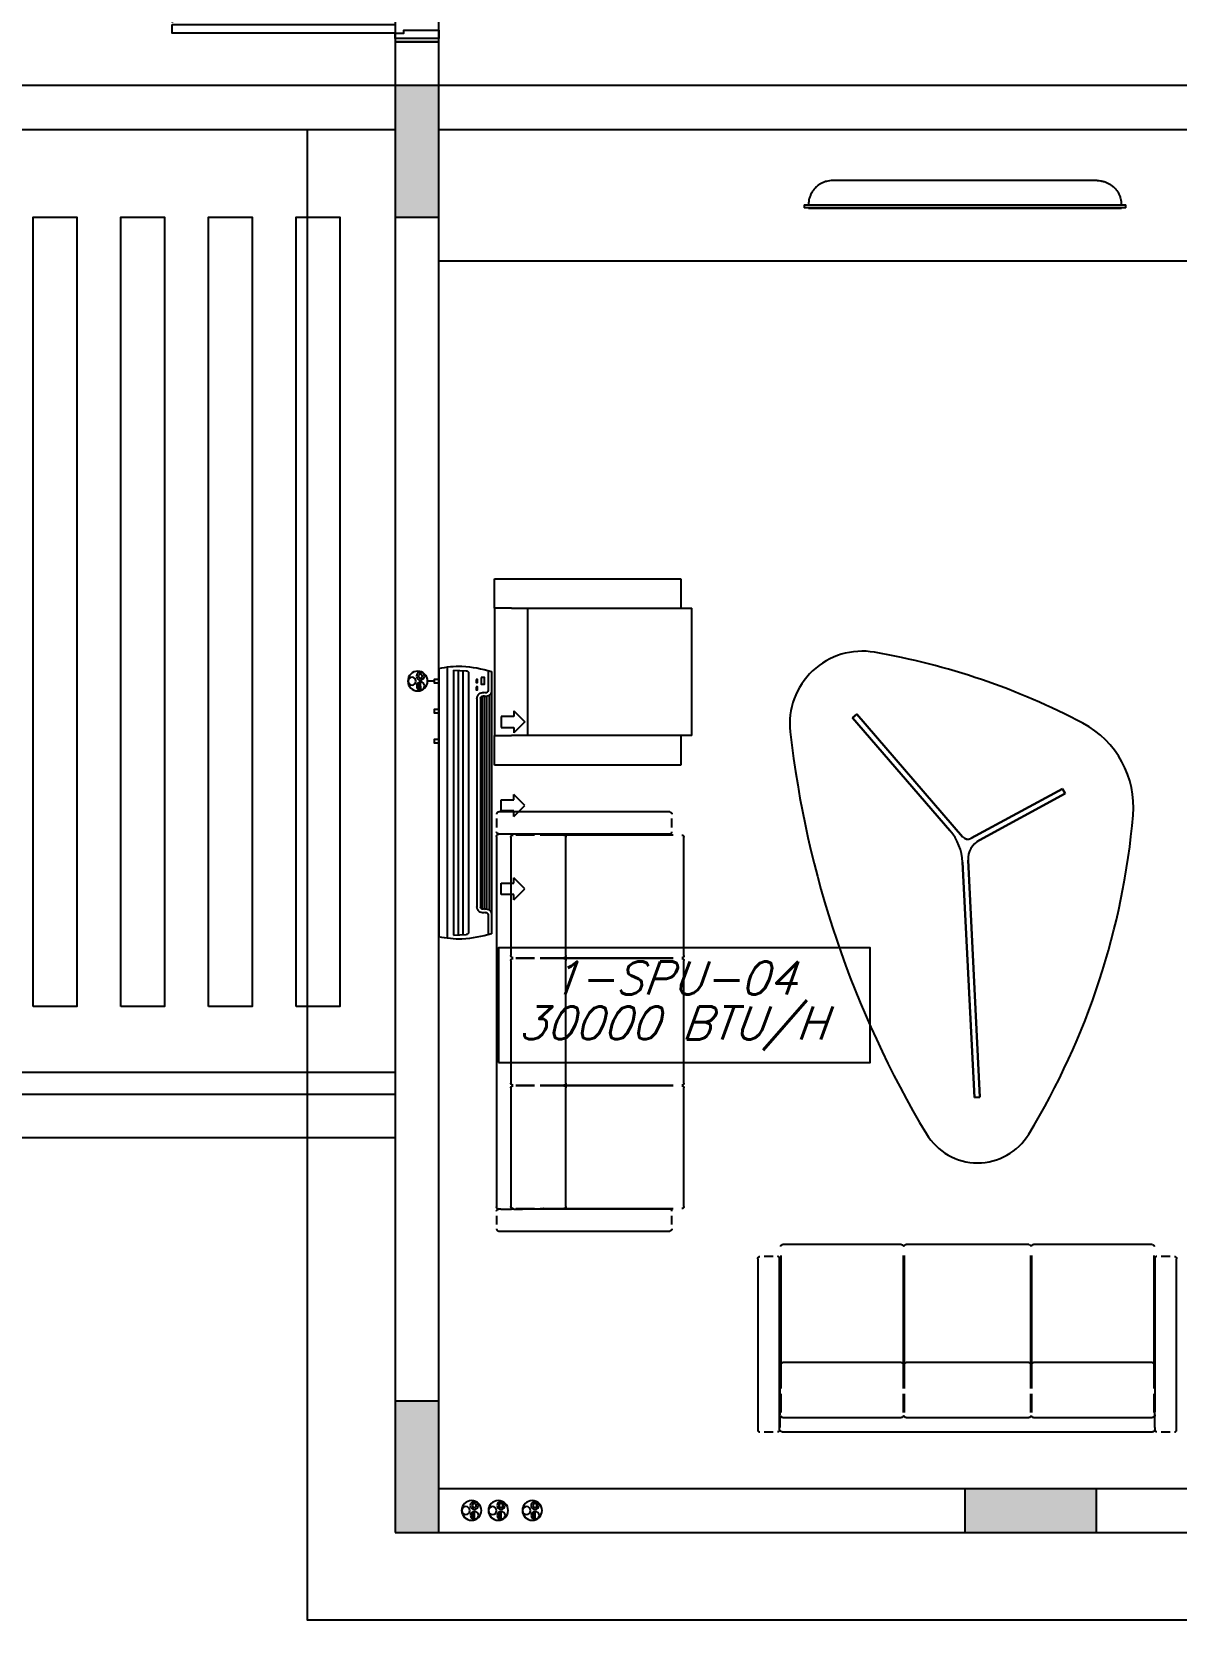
# Model space of a CAD drawing. Header units: metres. Extents: x -658 to -58, y -713 to -118.
# Drawn here: x -103.91 to -98.68, y -265.7 to -258.34 of the extents above; entities that cross this region are included whole.
import ezdxf
from ezdxf.enums import TextEntityAlignment as Align

# ---------------------------------------------------------------- set-up
doc = ezdxf.new("R2010")
doc.units = ezdxf.units.M
doc.header["$LTSCALE"] = 100
doc.layers.add('AC', color=8, linetype='Continuous', lineweight=30)
for name, color, linetype in [('me$0$ME$0$0 Zimmer CEILING', 2, 'Continuous'), ('me$0$ME$0$EQU', 6, 'Continuous'), ('plan', 8, 'Continuous'), ('REF-PIPE', 6, 'Continuous'), ('TEXT AC', 7, 'Continuous')]:
    doc.layers.add(name, color=color, linetype=linetype)
doc.styles.add('rss_dim1', font='romans.shx')

# ---------------------------------------------------------------- blocks, each defined once
blk = doc.blocks.new('BampB_ITALIA_-_SEVEN_TABLE_10767 - BampB_ITALIA_-_SEVEN_TABLE_10767-5269593-دور الملحق')
for p, q in [((0.8777, 0.4748), (0.3185, -0.0069)), ((0.3185, -0.0069), (0.8777, 0.4748)), ((0.3462, 0.0505), (0.8612, 0.4941)), ((0.8612, 0.4941), (0.3462, 0.0505)), ((0.8612, 0.4941), (0.8777, 0.4748)), ((0.8777, 0.4748), (0.8612, 0.4941)), ((-0.8708, -0.0598), (0.2023, -0.007)), ((0.2023, -0.007), (-0.8708, -0.0598)), ((-0.8695, -0.0852), (-0.8708, -0.0598)), ((-0.8708, -0.0598), (-0.8695, -0.0852)), ((0.2111, -0.032), (-0.8695, -0.0852)), ((-0.8695, -0.0852), (0.2111, -0.032)), ((0.3113, -0.046), (0.537, -0.4634)), ((0.537, -0.4634), (0.3113, -0.046)), ((0.5146, -0.4755), (0.3028, -0.0837)), ((0.3028, -0.0837), (0.5146, -0.4755)), ((0.537, -0.4634), (0.5146, -0.4755)), ((0.5146, -0.4755), (0.537, -0.4634))]:
    blk.add_line(p, q)
for centre, radius, start, end in [((1.3031, -3.7401), 4.5471, 96.37735, 120.97128), ((0.8347, 0.4507), 0.3302, 350.14989, 96.37735), ((-2.006, 0.944), 3.2134, 332.16236, 350.14989), ((-0.8966, -0.0749), 0.2725, 120.97128, 238.69313), ((0.1906, 0.2312), 0.2385, 272.81751, 310.74224), ((0.1906, 0.2312), 0.2385, 272.81751, 310.74224), ((0.2159, -0.1306), 0.0988, 28.39474, 92.81751), ((0.2159, -0.1306), 0.0988, 28.39474, 92.81751), ((0.3393, -0.0309), 0.0318, 130.74224, 208.39474), ((0.3393, -0.0309), 0.0317, 130.74224, 208.39474), ((0.712, 2.57), 3.3682, 238.69313, 264.95445), ((0.4537, -0.355), 0.4318, 264.95445, 332.16236)]:
    blk.add_arc(centre, radius, start, end)
blk = doc.blocks.new('ANTIGUA_by_Vaghi_11534 - Vaghi A3S-Triple Seat-412062-دور الملحق')
for p, q in [((-0.955, 0.79), (-0.955, 0.01)), ((-0.885, 0.8), (-0.925, 0.8)), ((-0.855, 0.78), (-0.855, 0.79)), ((-0.855, 0.78), (-0.855, 0.7313)), ((0.845, 0.8), (-0.845, 0.8)), ((0.855, 0.7313), (0.855, 0.78)), ((0.8562, 0.79), (0.8562, 0.01)), ((0.9262, 0.8), (0.8862, 0.8)), ((0.9562, 0.01), (0.9562, 0.79)), ((-0.855, 0.7292), (-0.855, 0.7313)), ((-0.855, 0.7219), (-0.855, 0.7266)), ((-0.855, 0.7219), (-0.855, 0.6818)), ((-0.855, 0.01), (-0.855, 0.7089)), ((-0.8525, 0.7116), (-0.8525, 0.627)), ((-0.3025, 0.7348), (-0.8425, 0.7348)), ((-0.2925, 0.627), (-0.2925, 0.7116)), ((-0.29, 0.7116), (-0.29, 0.627)), ((0.2786, 0.7348), (-0.28, 0.7348)), ((0.2886, 0.627), (0.2886, 0.7116)), ((0.2912, 0.7116), (0.2912, 0.627)), ((0.8412, 0.7348), (0.3012, 0.7348)), ((0.8512, 0.627), (0.8512, 0.7116)), ((0.855, 0.5896), (0.855, 0.7219)), ((-0.8525, 0.6013), (-0.8525, 0.4949)), ((-0.2925, 0.4949), (-0.2925, 0.6013)), ((-0.29, 0.6013), (-0.29, 0.4949)), ((0.2886, 0.4949), (0.2886, 0.6013)), ((0.2912, 0.6013), (0.2912, 0.4949)), ((0.8512, 0.4949), (0.8512, 0.6013)), ((0.855, 0.02), (0.855, 0.5896)), ((-0.2925, 0.5826), (-0.2899, 0.5826)), ((0.2886, 0.5826), (0.2912, 0.5826)), ((-0.8525, 0.4949), (-0.8525, -0.005)), ((-0.8425, 0.4837), (-0.3025, 0.4837)), ((-0.2925, -0.005), (-0.2925, 0.4949)), ((-0.29, 0.4949), (-0.29, -0.005)), ((-0.28, 0.4837), (0.2786, 0.4837)), ((0.2886, -0.005), (0.2886, 0.4949)), ((0.2912, 0.4949), (0.2912, -0.005)), ((0.3012, 0.4837), (0.8412, 0.4837)), ((0.8512, -0.005), (0.8512, 0.4949)), ((-0.925, 0), (-0.885, 0)), ((-0.2925, 0), (-0.29, 0)), ((0.2886, 0), (0.2912, 0)), ((0.8862, 0), (0.9262, 0)), ((-0.8425, -0.055), (-0.3025, -0.055)), ((-0.28, -0.055), (0.2786, -0.055)), ((0.3012, -0.055), (0.8412, -0.055))]:
    blk.add_line(p, q)
at = {"flags": 128}
for points in [[(-0.855, 0.79), (-0.855, 0.7904), (-0.855, 0.7908), (-0.8549, 0.7912), (-0.8549, 0.7916), (-0.8548, 0.792), (-0.8547, 0.7924), (-0.8546, 0.7928), (-0.8545, 0.7931), (-0.8544, 0.7935), (-0.8542, 0.7939), (-0.854, 0.7943), (-0.8539, 0.7946), (-0.8537, 0.795), (-0.8535, 0.7953), (-0.8533, 0.7956), (-0.853, 0.796), (-0.8528, 0.7963), (-0.8525, 0.7966), (-0.8522, 0.7969), (-0.852, 0.7972), (-0.8517, 0.7974), (-0.8514, 0.7977), (-0.8511, 0.798), (-0.8507, 0.7982), (-0.8504, 0.7984), (-0.8501, 0.7986), (-0.8497, 0.7988), (-0.8494, 0.799), (-0.849, 0.7992), (-0.8486, 0.7993), (-0.8482, 0.7995), (-0.8479, 0.7996), (-0.8475, 0.7997), (-0.8471, 0.7998), (-0.8467, 0.7999), (-0.8463, 0.7999), (-0.8459, 0.8), (-0.8455, 0.8), (-0.8451, 0.8), (-0.845, 0.8)], [(0.845, 0.8), (0.8454, 0.8), (0.8458, 0.8), (0.8462, 0.7999), (0.8466, 0.7999), (0.847, 0.7998), (0.8474, 0.7997)], [(0.8493, 0.799), (0.8496, 0.7989), (0.85, 0.7987), (0.8503, 0.7985), (0.8506, 0.7983)], [(0.8522, 0.797), (0.8524, 0.7967), (0.8527, 0.7964), (0.853, 0.7961), (0.8532, 0.7957), (0.8534, 0.7954), (0.8536, 0.7951)], [(0.8542, 0.794), (0.8543, 0.7936), (0.8545, 0.7932), (0.8546, 0.7929), (0.8547, 0.7925), (0.8548, 0.7921), (0.8549, 0.7917), (0.8549, 0.7913), (0.855, 0.7909), (0.855, 0.7905), (0.855, 0.7901), (0.855, 0.79)], [(-0.8525, 0.7248), (-0.8525, 0.7252), (-0.8525, 0.7256), (-0.8524, 0.726), (-0.8524, 0.7264), (-0.8523, 0.7268), (-0.8522, 0.7272), (-0.8521, 0.7276), (-0.852, 0.7279), (-0.8519, 0.7283), (-0.8517, 0.7287), (-0.8515, 0.7291), (-0.8514, 0.7294), (-0.8512, 0.7298), (-0.851, 0.7301), (-0.8508, 0.7304), (-0.8505, 0.7308), (-0.8503, 0.7311), (-0.85, 0.7314), (-0.8497, 0.7317), (-0.8495, 0.732), (-0.8492, 0.7322), (-0.8489, 0.7325), (-0.8486, 0.7328), (-0.8482, 0.733), (-0.8479, 0.7332), (-0.8476, 0.7334), (-0.8472, 0.7336), (-0.8469, 0.7338), (-0.8465, 0.734), (-0.8461, 0.7341), (-0.8457, 0.7343), (-0.8454, 0.7344), (-0.845, 0.7345), (-0.8446, 0.7346), (-0.8442, 0.7346), (-0.8438, 0.7347), (-0.8434, 0.7348), (-0.843, 0.7348), (-0.8426, 0.7348), (-0.8425, 0.7348)], [(-0.3025, 0.7348), (-0.3021, 0.7348), (-0.3017, 0.7348), (-0.3013, 0.7347), (-0.3009, 0.7347), (-0.3005, 0.7346), (-0.3001, 0.7345), (-0.2997, 0.7344), (-0.2994, 0.7343), (-0.299, 0.7342), (-0.2986, 0.734), (-0.2982, 0.7338), (-0.2979, 0.7337), (-0.2975, 0.7335), (-0.2972, 0.7333), (-0.2969, 0.733), (-0.2965, 0.7328), (-0.2962, 0.7326), (-0.2959, 0.7323), (-0.2956, 0.732), (-0.2953, 0.7318), (-0.2951, 0.7315), (-0.2948, 0.7312), (-0.2945, 0.7309), (-0.2943, 0.7305), (-0.2941, 0.7302), (-0.2939, 0.7299), (-0.2937, 0.7295), (-0.2935, 0.7292), (-0.2933, 0.7288), (-0.2932, 0.7284), (-0.293, 0.728), (-0.2929, 0.7277), (-0.2928, 0.7273), (-0.2927, 0.7269), (-0.2926, 0.7265), (-0.2926, 0.7261), (-0.2925, 0.7257), (-0.2925, 0.7253), (-0.2925, 0.7249), (-0.2925, 0.7248)], [(-0.29, 0.7248), (-0.29, 0.7252), (-0.29, 0.7256), (-0.2899, 0.726), (-0.2899, 0.7264), (-0.2898, 0.7268), (-0.2897, 0.7272), (-0.2896, 0.7276), (-0.2895, 0.7279), (-0.2894, 0.7283), (-0.2892, 0.7287), (-0.289, 0.7291), (-0.2889, 0.7294), (-0.2887, 0.7298), (-0.2885, 0.7301), (-0.2883, 0.7304), (-0.288, 0.7308), (-0.2878, 0.7311), (-0.2875, 0.7314), (-0.2872, 0.7317), (-0.287, 0.732), (-0.2867, 0.7322), (-0.2864, 0.7325), (-0.2861, 0.7328), (-0.2857, 0.733), (-0.2854, 0.7332), (-0.2851, 0.7334), (-0.2847, 0.7336), (-0.2844, 0.7338), (-0.284, 0.734), (-0.2836, 0.7341), (-0.2832, 0.7343), (-0.2829, 0.7344), (-0.2825, 0.7345), (-0.2821, 0.7346), (-0.2817, 0.7346), (-0.2813, 0.7347), (-0.2809, 0.7348), (-0.2805, 0.7348), (-0.2801, 0.7348), (-0.28, 0.7348)], [(0.2786, 0.7348), (0.279, 0.7348), (0.2794, 0.7348), (0.2798, 0.7347), (0.2802, 0.7347), (0.2806, 0.7346), (0.281, 0.7345), (0.2813, 0.7344), (0.2817, 0.7343), (0.2821, 0.7342), (0.2825, 0.734), (0.2828, 0.7338), (0.2832, 0.7337), (0.2836, 0.7335), (0.2839, 0.7333), (0.2842, 0.733), (0.2846, 0.7328), (0.2849, 0.7326), (0.2852, 0.7323), (0.2855, 0.732), (0.2858, 0.7318), (0.286, 0.7315), (0.2863, 0.7312), (0.2865, 0.7309), (0.2868, 0.7305), (0.287, 0.7302), (0.2872, 0.7299), (0.2874, 0.7295), (0.2876, 0.7292), (0.2878, 0.7288), (0.2879, 0.7284), (0.288, 0.728), (0.2882, 0.7277), (0.2883, 0.7273), (0.2884, 0.7269), (0.2884, 0.7265), (0.2885, 0.7261), (0.2885, 0.7257), (0.2886, 0.7253), (0.2886, 0.7249), (0.2886, 0.7248)], [(0.2912, 0.7248), (0.2912, 0.7252), (0.2912, 0.7256), (0.2913, 0.726), (0.2913, 0.7264), (0.2914, 0.7268), (0.2915, 0.7272), (0.2916, 0.7276), (0.2917, 0.7279), (0.2918, 0.7283), (0.292, 0.7287), (0.2921, 0.7291), (0.2923, 0.7294), (0.2925, 0.7298), (0.2927, 0.7301), (0.2929, 0.7304), (0.2932, 0.7308), (0.2934, 0.7311), (0.2937, 0.7314), (0.2939, 0.7317), (0.2942, 0.732), (0.2945, 0.7322), (0.2948, 0.7325), (0.2951, 0.7328), (0.2955, 0.733), (0.2958, 0.7332), (0.2961, 0.7334), (0.2965, 0.7336), (0.2968, 0.7338), (0.2972, 0.734), (0.2976, 0.7341), (0.2979, 0.7343), (0.2983, 0.7344), (0.2987, 0.7345), (0.2991, 0.7346), (0.2995, 0.7346), (0.2999, 0.7347), (0.3003, 0.7348), (0.3007, 0.7348), (0.3011, 0.7348), (0.3012, 0.7348)], [(0.8412, 0.7348), (0.8416, 0.7348), (0.842, 0.7348), (0.8424, 0.7347), (0.8428, 0.7347), (0.8432, 0.7346), (0.8436, 0.7345), (0.8439, 0.7344), (0.8443, 0.7343), (0.8447, 0.7342), (0.8451, 0.734), (0.8454, 0.7338), (0.8458, 0.7337), (0.8462, 0.7335), (0.8465, 0.7333), (0.8468, 0.733), (0.8472, 0.7328), (0.8475, 0.7326), (0.8478, 0.7323), (0.8481, 0.732), (0.8484, 0.7318), (0.8486, 0.7315), (0.8489, 0.7312), (0.8491, 0.7309), (0.8494, 0.7305), (0.8496, 0.7302), (0.8498, 0.7299), (0.85, 0.7295), (0.8502, 0.7292), (0.8504, 0.7288), (0.8505, 0.7284), (0.8506, 0.728), (0.8508, 0.7277), (0.8509, 0.7273), (0.851, 0.7269), (0.851, 0.7265), (0.8511, 0.7261), (0.8511, 0.7257), (0.8512, 0.7253), (0.8512, 0.7249), (0.8512, 0.7248)], [(-0.8425, 0.4837), (-0.8429, 0.4837), (-0.8433, 0.4837), (-0.8437, 0.4837), (-0.8441, 0.4838), (-0.8445, 0.4839), (-0.8449, 0.484), (-0.8453, 0.4841), (-0.8456, 0.4842), (-0.846, 0.4843), (-0.8464, 0.4845), (-0.8468, 0.4846), (-0.8471, 0.4848), (-0.8475, 0.485), (-0.8478, 0.4852), (-0.8481, 0.4854), (-0.8485, 0.4857), (-0.8488, 0.4859), (-0.8491, 0.4862), (-0.8494, 0.4864), (-0.8497, 0.4867), (-0.8499, 0.487), (-0.8502, 0.4873), (-0.8505, 0.4876), (-0.8507, 0.4879), (-0.8509, 0.4883), (-0.8511, 0.4886), (-0.8513, 0.489), (-0.8515, 0.4893), (-0.8517, 0.4897), (-0.8518, 0.4901), (-0.852, 0.4904), (-0.8521, 0.4908), (-0.8522, 0.4912), (-0.8523, 0.4916), (-0.8524, 0.492), (-0.8524, 0.4924), (-0.8525, 0.4928), (-0.8525, 0.4932), (-0.8525, 0.4936), (-0.8525, 0.4937)], [(-0.2925, 0.4937), (-0.2925, 0.4933), (-0.2925, 0.4929), (-0.2926, 0.4925), (-0.2926, 0.4921), (-0.2927, 0.4917), (-0.2928, 0.4913), (-0.2929, 0.4909), (-0.293, 0.4905), (-0.2931, 0.4902), (-0.2933, 0.4898), (-0.2935, 0.4894), (-0.2936, 0.4891), (-0.2938, 0.4887), (-0.294, 0.4884), (-0.2942, 0.488), (-0.2945, 0.4877), (-0.2947, 0.4874), (-0.295, 0.4871), (-0.2953, 0.4868), (-0.2955, 0.4865), (-0.2958, 0.4862), (-0.2961, 0.486), (-0.2964, 0.4857), (-0.2968, 0.4855), (-0.2971, 0.4853), (-0.2974, 0.4851), (-0.2978, 0.4849), (-0.2981, 0.4847), (-0.2985, 0.4845), (-0.2989, 0.4844), (-0.2993, 0.4842), (-0.2996, 0.4841), (-0.3, 0.484), (-0.3004, 0.4839), (-0.3008, 0.4838), (-0.3012, 0.4838), (-0.3016, 0.4837), (-0.302, 0.4837), (-0.3024, 0.4837), (-0.3025, 0.4837)], [(-0.28, 0.4837), (-0.2804, 0.4837), (-0.2808, 0.4837), (-0.2812, 0.4837), (-0.2816, 0.4838), (-0.282, 0.4839), (-0.2824, 0.484), (-0.2828, 0.4841), (-0.2831, 0.4842), (-0.2835, 0.4843), (-0.2839, 0.4845), (-0.2843, 0.4846), (-0.2846, 0.4848), (-0.285, 0.485), (-0.2853, 0.4852), (-0.2856, 0.4854), (-0.286, 0.4857), (-0.2863, 0.4859), (-0.2866, 0.4862), (-0.2869, 0.4864), (-0.2872, 0.4867), (-0.2874, 0.487), (-0.2877, 0.4873), (-0.288, 0.4876), (-0.2882, 0.4879), (-0.2884, 0.4883), (-0.2886, 0.4886), (-0.2888, 0.489), (-0.289, 0.4893), (-0.2892, 0.4897), (-0.2893, 0.4901), (-0.2895, 0.4904), (-0.2896, 0.4908), (-0.2897, 0.4912), (-0.2898, 0.4916), (-0.2899, 0.492), (-0.2899, 0.4924), (-0.29, 0.4928), (-0.29, 0.4932), (-0.29, 0.4936), (-0.29, 0.4937)], [(0.2886, 0.4937), (0.2886, 0.4933), (0.2886, 0.4929), (0.2885, 0.4925), (0.2885, 0.4921), (0.2884, 0.4917), (0.2883, 0.4913), (0.2882, 0.4909), (0.2881, 0.4905), (0.2879, 0.4902), (0.2878, 0.4898), (0.2876, 0.4894), (0.2875, 0.4891), (0.2873, 0.4887), (0.2871, 0.4884), (0.2868, 0.488), (0.2866, 0.4877), (0.2864, 0.4874), (0.2861, 0.4871), (0.2858, 0.4868), (0.2856, 0.4865), (0.2853, 0.4862), (0.285, 0.486), (0.2846, 0.4857), (0.2843, 0.4855), (0.284, 0.4853), (0.2836, 0.4851), (0.2833, 0.4849), (0.2829, 0.4847), (0.2826, 0.4845), (0.2822, 0.4844), (0.2818, 0.4842), (0.2815, 0.4841), (0.2811, 0.484), (0.2807, 0.4839), (0.2803, 0.4838), (0.2799, 0.4838), (0.2795, 0.4837), (0.2791, 0.4837), (0.2787, 0.4837), (0.2786, 0.4837)], [(0.3012, 0.4837), (0.3008, 0.4837), (0.3004, 0.4837), (0.3, 0.4837), (0.2996, 0.4838), (0.2992, 0.4839), (0.2988, 0.484), (0.2984, 0.4841), (0.298, 0.4842), (0.2977, 0.4843), (0.2973, 0.4845), (0.2969, 0.4846), (0.2966, 0.4848), (0.2962, 0.485), (0.2959, 0.4852), (0.2955, 0.4854), (0.2952, 0.4857), (0.2949, 0.4859), (0.2946, 0.4862), (0.2943, 0.4864), (0.294, 0.4867), (0.2937, 0.487), (0.2935, 0.4873), (0.2932, 0.4876), (0.293, 0.4879), (0.2928, 0.4883), (0.2926, 0.4886), (0.2924, 0.489), (0.2922, 0.4893), (0.292, 0.4897), (0.2919, 0.4901), (0.2917, 0.4904), (0.2916, 0.4908), (0.2915, 0.4912), (0.2914, 0.4916), (0.2913, 0.492), (0.2913, 0.4924), (0.2912, 0.4928), (0.2912, 0.4932), (0.2912, 0.4936), (0.2912, 0.4937)], [(0.8512, 0.4937), (0.8512, 0.4933), (0.8512, 0.4929), (0.8511, 0.4925), (0.8511, 0.4921), (0.851, 0.4917), (0.8509, 0.4913), (0.8508, 0.4909), (0.8507, 0.4905), (0.8505, 0.4902), (0.8504, 0.4898), (0.8502, 0.4894), (0.8501, 0.4891), (0.8499, 0.4887), (0.8497, 0.4884), (0.8494, 0.488), (0.8492, 0.4877), (0.849, 0.4874), (0.8487, 0.4871), (0.8484, 0.4868), (0.8482, 0.4865), (0.8479, 0.4862), (0.8476, 0.486), (0.8472, 0.4857), (0.8469, 0.4855), (0.8466, 0.4853), (0.8462, 0.4851), (0.8459, 0.4849), (0.8455, 0.4847), (0.8452, 0.4845), (0.8448, 0.4844), (0.8444, 0.4842), (0.8441, 0.4841), (0.8437, 0.484), (0.8433, 0.4839), (0.8429, 0.4838), (0.8425, 0.4838), (0.8421, 0.4837), (0.8417, 0.4837), (0.8413, 0.4837), (0.8412, 0.4837)], [(-0.8524, 0.0033), (-0.8527, 0.0036), (-0.853, 0.0039), (-0.8532, 0.0043), (-0.8534, 0.0046), (-0.8536, 0.0049), (-0.8538, 0.0053), (-0.854, 0.0056), (-0.8542, 0.006), (-0.8543, 0.0064), (-0.8545, 0.0068), (-0.8546, 0.0071), (-0.8547, 0.0075), (-0.8548, 0.0079), (-0.8549, 0.0083), (-0.8549, 0.0087), (-0.855, 0.0091), (-0.855, 0.0095), (-0.855, 0.0099), (-0.855, 0.01)], [(0.855, 0.01), (0.855, 0.0096), (0.855, 0.0092), (0.8549, 0.0088), (0.8549, 0.0084), (0.8548, 0.008), (0.8547, 0.0076), (0.8546, 0.0072), (0.8545, 0.0069), (0.8544, 0.0065), (0.8542, 0.0061), (0.854, 0.0057), (0.8539, 0.0054), (0.8537, 0.005), (0.8535, 0.0047), (0.8533, 0.0044), (0.853, 0.004), (0.8528, 0.0037), (0.8525, 0.0034), (0.8522, 0.0031), (0.852, 0.0028), (0.8517, 0.0026), (0.8514, 0.0023), (0.8511, 0.002)], [(-0.8464, -0.0542), (-0.8468, -0.054), (-0.8471, -0.0539), (-0.8475, -0.0537), (-0.8478, -0.0535), (-0.8481, -0.0533), (-0.8485, -0.053), (-0.8488, -0.0528), (-0.8491, -0.0525), (-0.8494, -0.0522), (-0.8497, -0.052), (-0.8499, -0.0517), (-0.8502, -0.0514), (-0.8505, -0.0511), (-0.8507, -0.0507), (-0.8509, -0.0504), (-0.8511, -0.0501), (-0.8513, -0.0497), (-0.8515, -0.0494), (-0.8517, -0.049), (-0.8518, -0.0486), (-0.852, -0.0482), (-0.8521, -0.0479), (-0.8522, -0.0475), (-0.8523, -0.0471), (-0.8524, -0.0467), (-0.8524, -0.0463), (-0.8525, -0.0459), (-0.8525, -0.0455), (-0.8525, -0.0451), (-0.8525, -0.045)], [(-0.8425, -0.055), (-0.8429, -0.055), (-0.8433, -0.055), (-0.8437, -0.0549), (-0.8441, -0.0549), (-0.8445, -0.0548), (-0.8449, -0.0547)], [(-0.3, -0.0547), (-0.3004, -0.0548), (-0.3008, -0.0549), (-0.3012, -0.0549), (-0.3016, -0.055), (-0.302, -0.055), (-0.3024, -0.055), (-0.3025, -0.055)], [(-0.2925, -0.045), (-0.2925, -0.0454), (-0.2925, -0.0458), (-0.2926, -0.0462), (-0.2926, -0.0466), (-0.2927, -0.047), (-0.2928, -0.0474), (-0.2929, -0.0478), (-0.293, -0.0481), (-0.2931, -0.0485), (-0.2933, -0.0489), (-0.2935, -0.0493), (-0.2936, -0.0496), (-0.2938, -0.05), (-0.294, -0.0503), (-0.2942, -0.0506), (-0.2945, -0.051), (-0.2947, -0.0513), (-0.295, -0.0516), (-0.2953, -0.0519), (-0.2955, -0.0522), (-0.2958, -0.0524), (-0.2961, -0.0527), (-0.2964, -0.053), (-0.2968, -0.0532), (-0.2971, -0.0534), (-0.2974, -0.0536), (-0.2978, -0.0538), (-0.2981, -0.054), (-0.2985, -0.0542)], [(-0.2839, -0.0542), (-0.2843, -0.054), (-0.2846, -0.0539), (-0.285, -0.0537), (-0.2853, -0.0535), (-0.2856, -0.0533), (-0.286, -0.053), (-0.2863, -0.0528), (-0.2866, -0.0525), (-0.2869, -0.0522), (-0.2872, -0.052), (-0.2874, -0.0517), (-0.2877, -0.0514), (-0.288, -0.0511), (-0.2882, -0.0507), (-0.2884, -0.0504), (-0.2886, -0.0501), (-0.2888, -0.0497), (-0.289, -0.0494), (-0.2892, -0.049), (-0.2893, -0.0486), (-0.2895, -0.0482), (-0.2896, -0.0479), (-0.2897, -0.0475), (-0.2898, -0.0471), (-0.2899, -0.0467), (-0.2899, -0.0463), (-0.29, -0.0459), (-0.29, -0.0455), (-0.29, -0.0451), (-0.29, -0.045)], [(-0.28, -0.055), (-0.2804, -0.055), (-0.2808, -0.055), (-0.2812, -0.0549), (-0.2816, -0.0549), (-0.282, -0.0548), (-0.2824, -0.0547)], [(0.2811, -0.0547), (0.2807, -0.0548), (0.2803, -0.0549), (0.2799, -0.0549), (0.2795, -0.055), (0.2791, -0.055), (0.2787, -0.055), (0.2786, -0.055)], [(0.2886, -0.045), (0.2886, -0.0454), (0.2886, -0.0458), (0.2885, -0.0462), (0.2885, -0.0466), (0.2884, -0.047), (0.2883, -0.0474), (0.2882, -0.0478), (0.2881, -0.0481), (0.2879, -0.0485), (0.2878, -0.0489), (0.2876, -0.0493), (0.2875, -0.0496), (0.2873, -0.05), (0.2871, -0.0503), (0.2868, -0.0506), (0.2866, -0.051), (0.2864, -0.0513), (0.2861, -0.0516), (0.2858, -0.0519), (0.2856, -0.0522), (0.2853, -0.0524), (0.285, -0.0527), (0.2846, -0.053), (0.2843, -0.0532), (0.284, -0.0534), (0.2836, -0.0536), (0.2833, -0.0538), (0.2829, -0.054), (0.2826, -0.0542)], [(0.2973, -0.0542), (0.2969, -0.054), (0.2966, -0.0539), (0.2962, -0.0537), (0.2959, -0.0535), (0.2955, -0.0533), (0.2952, -0.053), (0.2949, -0.0528), (0.2946, -0.0525), (0.2943, -0.0522), (0.294, -0.052), (0.2937, -0.0517), (0.2935, -0.0514), (0.2932, -0.0511), (0.293, -0.0507), (0.2928, -0.0504), (0.2926, -0.0501), (0.2924, -0.0497), (0.2922, -0.0494), (0.292, -0.049), (0.2919, -0.0486), (0.2917, -0.0482), (0.2916, -0.0479), (0.2915, -0.0475), (0.2914, -0.0471), (0.2913, -0.0467), (0.2913, -0.0463), (0.2912, -0.0459), (0.2912, -0.0455), (0.2912, -0.0451), (0.2912, -0.045)], [(0.3012, -0.055), (0.3008, -0.055), (0.3004, -0.055), (0.3, -0.0549), (0.2996, -0.0549), (0.2992, -0.0548), (0.2988, -0.0547)], [(0.8437, -0.0547), (0.8433, -0.0548), (0.8429, -0.0549), (0.8425, -0.0549), (0.8421, -0.055), (0.8417, -0.055), (0.8413, -0.055), (0.8412, -0.055)], [(0.8512, -0.045), (0.8512, -0.0454), (0.8512, -0.0458), (0.8511, -0.0462), (0.8511, -0.0466), (0.851, -0.047), (0.8509, -0.0474), (0.8508, -0.0478), (0.8507, -0.0481), (0.8505, -0.0485), (0.8504, -0.0489), (0.8502, -0.0493), (0.8501, -0.0496), (0.8499, -0.05), (0.8497, -0.0503), (0.8494, -0.0506), (0.8492, -0.051), (0.849, -0.0513), (0.8487, -0.0516), (0.8484, -0.0519), (0.8482, -0.0522), (0.8479, -0.0524), (0.8476, -0.0527), (0.8472, -0.053), (0.8469, -0.0532), (0.8466, -0.0534), (0.8462, -0.0536), (0.8459, -0.0538), (0.8455, -0.054), (0.8452, -0.0542)]]:
    blk.add_lwpolyline(points, dxfattribs=at)
for points, knots in [([(-0.945, 0.8), (-0.9459, 0.8), (-0.9472, 0.7998), (-0.9488, 0.7993), (-0.9498, 0.7988), (-0.9506, 0.7983), (-0.9513, 0.7978), (-0.9519, 0.7972), (-0.9525, 0.7966), (-0.9531, 0.7959), (-0.9537, 0.795), (-0.9543, 0.7938), (-0.9548, 0.7922), (-0.955, 0.7909), (-0.955, 0.79)], [0, 0, 0, 0, 0.166667, 0.25, 0.333333, 0.375, 0.416667, 0.5, 0.541667, 0.583333, 0.666667, 0.75, 0.833333, 1, 1, 1, 1]), ([(-0.865, 0.8), (-0.8641, 0.8), (-0.8628, 0.7998), (-0.8612, 0.7993), (-0.8602, 0.7988), (-0.8594, 0.7983), (-0.8587, 0.7978), (-0.8581, 0.7972), (-0.8575, 0.7966), (-0.8569, 0.7959), (-0.8563, 0.795), (-0.8557, 0.7938), (-0.8552, 0.7922), (-0.855, 0.7909), (-0.855, 0.79)], [0, 0, 0, 0, 0.166667, 0.25, 0.333333, 0.375, 0.416667, 0.5, 0.541667, 0.583333, 0.666667, 0.75, 0.833333, 1, 1, 1, 1]), ([(0.8562, 0.79), (0.8562, 0.7909), (0.8564, 0.7922), (0.8569, 0.7938), (0.8575, 0.795), (0.8581, 0.7959), (0.8587, 0.7966), (0.8593, 0.7972), (0.8601, 0.798), (0.861, 0.7986), (0.8618, 0.799), (0.8626, 0.7993), (0.864, 0.7998), (0.8653, 0.8), (0.8662, 0.8)], [0, 0, 0, 0, 0.166667, 0.25, 0.333333, 0.416667, 0.458333, 0.5, 0.583333, 0.666667, 0.708333, 0.75, 0.833333, 1, 1, 1, 1]), ([(0.9562, 0.79), (0.9562, 0.7909), (0.956, 0.7922), (0.9555, 0.7938), (0.9549, 0.795), (0.9543, 0.7959), (0.9537, 0.7966), (0.9531, 0.7972), (0.9523, 0.798), (0.9514, 0.7986), (0.9506, 0.799), (0.9498, 0.7993), (0.9484, 0.7998), (0.9471, 0.8), (0.9462, 0.8)], [0, 0, 0, 0, 0.166667, 0.25, 0.333333, 0.416667, 0.458333, 0.5, 0.583333, 0.666667, 0.708333, 0.75, 0.833333, 1, 1, 1, 1]), ([(-0.8525, 0.585), (-0.8526, 0.5851), (-0.8531, 0.5855), (-0.8537, 0.5861), (-0.8543, 0.5869), (-0.8548, 0.5881), (-0.855, 0.589), (-0.855, 0.5896)], [0.5396343, 0.5396343, 0.5396343, 0.5396343, 0.5833333, 0.6666667, 0.75, 0.8333333, 1, 1, 1, 1]), ([(0.8521, 0.5847), (0.8524, 0.5849), (0.853, 0.5853), (0.8537, 0.5861), (0.8543, 0.5869), (0.8548, 0.5881), (0.855, 0.589), (0.855, 0.5896)], [0.5, 0.5, 0.5, 0.5, 0.5833333, 0.6666667, 0.75, 0.8333333, 1, 1, 1, 1]), ([(-0.945, 0), (-0.9459, 0), (-0.9472, 0.0002), (-0.9488, 0.0007), (-0.9498, 0.0012), (-0.9506, 0.0017), (-0.9513, 0.0022), (-0.9519, 0.0028), (-0.9525, 0.0034), (-0.9531, 0.0041), (-0.9537, 0.005), (-0.9543, 0.0062), (-0.9548, 0.0078), (-0.955, 0.0091), (-0.955, 0.01)], [0, 0, 0, 0, 0.166667, 0.25, 0.333333, 0.375, 0.416667, 0.5, 0.541667, 0.583333, 0.666667, 0.75, 0.833333, 1, 1, 1, 1]), ([(-0.865, 0), (-0.8641, 0), (-0.8628, 0.0002), (-0.8612, 0.0007), (-0.8602, 0.0012), (-0.8594, 0.0017), (-0.8587, 0.0022), (-0.8581, 0.0028), (-0.8575, 0.0034), (-0.8569, 0.0041), (-0.8563, 0.005), (-0.8557, 0.0062), (-0.8552, 0.0078), (-0.855, 0.0091), (-0.855, 0.01)], [0, 0, 0, 0, 0.166667, 0.25, 0.333333, 0.375, 0.416667, 0.5, 0.541667, 0.583333, 0.666667, 0.75, 0.833333, 1, 1, 1, 1]), ([(0.8562, 0.01), (0.8562, 0.0091), (0.8564, 0.0078), (0.8569, 0.0062), (0.8575, 0.005), (0.8581, 0.0041), (0.8587, 0.0034), (0.8593, 0.0028), (0.8601, 0.002), (0.861, 0.0014), (0.8618, 0.001), (0.8626, 0.0007), (0.864, 0.0002), (0.8653, 0), (0.8662, 0)], [0, 0, 0, 0, 0.166667, 0.25, 0.333333, 0.416667, 0.458333, 0.5, 0.583333, 0.666667, 0.708333, 0.75, 0.833333, 1, 1, 1, 1]), ([(0.9562, 0.01), (0.9562, 0.0091), (0.956, 0.0078), (0.9554, 0.0062), (0.9549, 0.005), (0.9543, 0.0041), (0.9537, 0.0034), (0.9531, 0.0028), (0.9523, 0.002), (0.9514, 0.0014), (0.9506, 0.001), (0.9498, 0.0007), (0.9484, 0.0002), (0.9471, 0), (0.9462, 0)], [0, 0, 0, 0, 0.166667, 0.25, 0.333333, 0.416667, 0.458333, 0.5, 0.583333, 0.666667, 0.708333, 0.75, 0.833333, 1, 1, 1, 1])]:
    blk.add_open_spline(points, degree=3, knots=knots)
blk = doc.blocks.new('TV - Flat Screen - 1270mm-598457-دور الملحق')
for p, q in [((0.5997, 0.0585), (-0.6076, 0.0585)), ((-0.7376, -0.0515), (-0.7376, -0.0665)), ((-0.7376, -0.0515), (-0.7226, -0.0515)), ((-0.7226, -0.0665), (-0.7376, -0.0665)), ((-0.7226, -0.0515), (0.7147, -0.0515)), ((0.7147, -0.0665), (-0.7226, -0.0665)), ((-0.7176, -0.0665), (-0.7176, -0.0695)), ((0.7097, -0.0695), (-0.7176, -0.0695)), ((0.7097, -0.0695), (0.7097, -0.0665)), ((0.7147, -0.0515), (0.7297, -0.0515)), ((0.7297, -0.0665), (0.7147, -0.0665)), ((0.7297, -0.0665), (0.7297, -0.0515))]:
    blk.add_line(p, q)
for points in [[(-0.6076, 0.0585), (-0.6125, 0.0585), (-0.6222, 0.0579), (-0.6361, 0.0551), (-0.6475, 0.0512), (-0.6563, 0.0473), (-0.6627, 0.0439), (-0.6687, 0.0401), (-0.6746, 0.0359), (-0.6802, 0.0313), (-0.6855, 0.0264), (-0.6903, 0.0211), (-0.6949, 0.0156), (-0.6992, 0.0097), (-0.7042, 0.0015), (-0.7095, -0.0092), (-0.7157, -0.0275), (-0.7176, -0.0419), (-0.7176, -0.0515)], [(0.5997, 0.0585), (0.6045, 0.0585), (0.6141, 0.0579), (0.6283, 0.0551), (0.6397, 0.0512), (0.6484, 0.0473), (0.6548, 0.0439), (0.6609, 0.0401), (0.6667, 0.0359), (0.6723, 0.0313), (0.6776, 0.0264), (0.6825, 0.0211), (0.6871, 0.0156), (0.6912, 0.0097), (0.6963, 0.0015), (0.7016, -0.0092), (0.7078, -0.0275), (0.7097, -0.0419), (0.7097, -0.0515)]]:
    blk.add_open_spline(points, degree=3, knots=[0, 0, 0, 0, 0.083333, 0.166667, 0.25, 0.291667, 0.333333, 0.375, 0.416667, 0.458333, 0.5, 0.541667, 0.583333, 0.625, 0.666667, 0.75, 0.833333, 1, 1, 1, 1])
blk = doc.blocks.new('armchair_5128 - 2 sedak-413188-دور الملحق')
for p, q in [((-0.9, -0.41), (-0.9, 0.44)), ((-0.9, 0.44), (-0.765, 0.44)), ((-0.185, 0.44), (-0.765, 0.44)), ((-0.765, 0.44), (-0.765, 0.3619)), ((-0.185, 0.3619), (-0.185, 0.44)), ((-0.185, 0.44), (-0.05, 0.44)), ((-0.05, 0.44), (-0.05, -0.41)), ((-0.765, 0.312), (-0.765, 0.3619)), ((-0.765, 0.3109), (-0.765, 0.312)), ((-0.765, -0.41), (-0.765, 0.3109)), ((-0.185, 0.3619), (-0.185, 0.312)), ((-0.185, 0.312), (-0.185, 0.3109)), ((-0.185, 0.3109), (-0.185, -0.41)), ((-0.765, 0.2873), (-0.185, 0.2873)), ((-0.765, -0.41), (-0.9, -0.41)), ((-0.765, -0.4276), (-0.765, -0.41)), ((-0.765, -0.46), (-0.765, -0.4276)), ((-0.05, -0.41), (-0.185, -0.41)), ((-0.185, -0.41), (-0.185, -0.4276)), ((-0.185, -0.4276), (-0.185, -0.46)), ((-0.765, -0.46), (-0.185, -0.46))]:
    blk.add_line(p, q)
blk = doc.blocks.new('*U103')
for points in [[(79, 1116), (79, 100), (39, 100), (39, 1116)], [(0, -100), (14, -100), (14, 100), (0, 100)], [(1100, -100), (1086, -100), (1086, 100), (1100, 100)]]:
    blk.add_lwpolyline(points, close=True)
at = {"ltscale": 0.25}
for points in [[(1100, 100), (0, 100)], [(0, -100), (1100, -100)]]:
    blk.add_lwpolyline(points, dxfattribs=at)
at = {"flags": 128}
for points in [[(14, -100), (14, 100), (14, 100), (39, 100), (39, 60), (52, 60), (52, -100)], [(1086, -100), (1086, 100), (1086, 100), (1061, 100), (1061, 60), (1048, 60), (1048, -100), (1086, -100)]]:
    blk.add_lwpolyline(points, close=True, dxfattribs=at)
at = {"ltscale": 0.25}
blk.add_arc((38, 94.6), 1023.1, 0.40319, 87.18918, dxfattribs=at)
blk = doc.blocks.new('TRF4R4R43TR43')
h = blk.add_hatch(color=256)
h.dxf.hatch_style = 1
h.paths.add_polyline_path([(-221.0055, -223.9551), (-220.8055, -223.9551), (-220.8055, -223.3551), (-221.0055, -223.3551)])
h = blk.add_hatch(color=256)
h.dxf.hatch_style = 1
h.paths.add_polyline_path([(-221.0055, -229.9551), (-220.8055, -229.9551), (-220.8055, -229.3551), (-221.0055, -229.3551)])
h = blk.add_hatch(color=256)
h.dxf.hatch_style = 1
h.paths.add_polyline_path([(-217.8055, -229.9551), (-217.8055, -229.7551), (-218.4055, -229.7551), (-218.4055, -229.9551)])
for points in [[(-221.0055, -223.9551), (-220.8055, -223.9551), (-220.8055, -223.3551), (-221.0055, -223.3551)], [(-221.0055, -229.9551), (-220.8055, -229.9551), (-220.8055, -229.3551), (-221.0055, -229.3551)], [(-217.8055, -229.9551), (-217.8055, -229.7551), (-218.4055, -229.7551), (-218.4055, -229.9551)]]:
    blk.add_lwpolyline(points, close=True)
blk = doc.blocks.new('A$C79349d3f')
at = {"layer": 'plan'}
for p, q in [((-32.6035, 15.1095), (-32.8035, 15.1095)), ((-32.8035, 15.1095), (-32.8035, 14.9095)), ((-32.6035, 14.9095), (-32.6035, 15.1095)), ((-32.8035, 14.9095), (-38.4035, 14.9095)), ((-25.5035, 14.9095), (-32.6035, 14.9095)), ((-38.6035, 14.7095), (-32.8035, 14.7095)), ((-32.8035, 14.7095), (-32.8035, 8.3095)), ((-32.6035, 14.7095), (-25.5035, 14.7095)), ((-32.6035, 8.5095), (-32.6035, 14.7095)), ((-32.6035, 14.1095), (-27.6035, 14.1095)), ((-32.8035, 10.1095), (-39.6035, 10.1095)), ((-28.9035, 8.5095), (-32.6035, 8.5095)), ((-32.8035, 8.3095), (-28.9035, 8.3095))]:
    blk.add_line(p, q, dxfattribs=at)
for points in [[(-15.1035, 19.3095), (-13.5035, 19.3095), (-13.5035, 7.9095), (-33.2035, 7.9095), (-33.2035, 14.7095)], [(-23.6035, 8.3095), (-23.6035, 3.4095), (-30.0035, 3.4095), (-30.0035, 3.5095), (-39.9035, 3.5095), (-39.9035, 10.4095), (-32.8035, 10.4095)]]:
    blk.add_lwpolyline(points, dxfattribs=at)
for points in [[(-34.4548, 10.7095), (-34.4548, 14.3095), (-34.2548, 14.3095), (-34.2548, 10.7095)], [(-34.0548, 10.7095), (-34.0548, 14.3095), (-33.8548, 14.3095), (-33.8548, 10.7095)], [(-33.6548, 10.7095), (-33.6548, 14.3095), (-33.4548, 14.3095), (-33.4548, 10.7095)], [(-33.2548, 10.7095), (-33.2548, 14.3095), (-33.0548, 14.3095), (-33.0548, 10.7095)]]:
    blk.add_lwpolyline(points, close=True, dxfattribs=at)
at = {"layer": 'plan', "ltscale": 0.0007}
blk.add_lwpolyline([(-23.8035, 8.3095), (-23.8035, 3.6095), (-39.8035, 3.6095), (-39.8035, 10.3095), (-32.8035, 10.3095)], dxfattribs=at)
at = {"layer": 'plan'}
for name, p in [('TRF4R4R43TR43', (188.202, 238.2646)), ('TV - Flat Screen - 1270mm-598457-دور الملحق', (-30.1996, 14.4175))]:
    blk.add_blockref(name, p, dxfattribs=at)
at = {"layer": 'plan', "xscale": 0.001, "yscale": 0.001, "zscale": 0.001, "rotation": 89.99999999999997}
blk.add_blockref('*U103', (-32.7035, 15.1095), dxfattribs=at)
at = {"layer": 'plan'}
for name, p, rotation in [('armchair_5128 - 2 sedak-413188-دور الملحق', (-31.9096, 12.7102), 89.99999999999997), ('BampB_ITALIA_-_SEVEN_TABLE_10767 - BampB_ITALIA_-_SEVEN_TABLE_10767-5269593-دور الملحق', (-30.221, 11.1649), 90.04430819786906), ('ANTIGUA_by_Vaghi_11534 - Vaghi A3S-Triple Seat-412062-دور الملحق', (-31.5402, 10.64), 89.99999999999997), ('ANTIGUA_by_Vaghi_11534 - Vaghi A3S-Triple Seat-412062-دور الملحق', (-30.1926, 9.5688), 180)]:
    blk.add_blockref(name, p, dxfattribs=dict(at, rotation=rotation))
blk = doc.blocks.new('RP')
at = {"layer": 'REF-PIPE'}
blk.add_hatch(color=256, dxfattribs=at).paths.add_polyline_path([(0.35, -1.09, -1), (3.35, -1.15)])
blk.add_line((3.35, -1.15), (0.35, -1.09), dxfattribs=at)
for centre, radius in [((0, 0), 3.75), ((-1.89, -1.04), 1.5), ((0.04, 2.16), 1.5), ((1.85, -1.12), 1.5), ((-1.89, -1.04), 0.75)]:
    blk.add_circle(centre, radius, dxfattribs=at)
blk = doc.blocks.new('me$0$ME$0$iu-01&02')
at = {"layer": 'me$0$ME$0$EQU'}
for p, q in [((-210.9, 524.2), (-210.9, 448.7)), ((-196.7, 527.7), (-196.7, 448.7)), ((-33.2, 539.8), (-33.2, -539.8)), ((0, 536.9), (0, -536.9)), ((-210.9, 448.7), (-210.9, -448.7)), ((-185.6, 439.3), (-180.2, 440.2)), ((-183.2, 425.3), (-177.8, 426.2)), ((-166.7, 416.8), (-166.7, -416.8)), ((-152.5, 416.8), (-152.5, -416.8)), ((-210.9, -448.7), (-210.9, -524.2)), ((-196.7, -448.7), (-196.7, -527.7)), ((-185.6, -439.3), (-180.2, -440.2)), ((-183.2, -425.3), (-177.8, -426.2))]:
    blk.add_line(p, q, dxfattribs=at)
at = {"layer": 'me$0$ME$0$EQU', "color": 9}
for p, q in [((-118.7, 518.2), (-118.7, -518.2)), ((-58.5, 529.8), (-109.6, 527.7)), ((-96.5, 528.2), (-96.5, -528.2)), ((-77.5, 529), (-77.5, -529)), ((-58.5, 529.8), (-58.5, -529.8)), ((-201.4, 427.4), (-201.4, -426.4)), ((-190.5, 425.2), (-190.5, -424.1)), ((-181, 425.1), (-181, -425.1)), ((-171.5, 425.1), (-171.5, -425.1)), ((-58.5, -529.8), (-109.6, -527.7))]:
    blk.add_line(p, q, dxfattribs=at)
at = {"layer": 'me$0$ME$0$EQU', "color": 7}
for p, q in [((-299.4, 366.7), (-344, 322.8)), ((-344, 322.8), (-299.4, 279)), ((-299.4, 366.7), (-299.4, 345.1)), ((-299.4, 345.1), (-249.8, 345.1)), ((-249.8, 345.1), (-249.8, 300.5)), ((-249.8, 300.5), (-299.4, 300.5)), ((-299.4, 300.5), (-299.4, 279)), ((-344, -10.9), (-299.4, 32.9)), ((-299.4, 11.4), (-299.4, 32.9)), ((-249.8, 11.4), (-299.4, 11.4)), ((-249.8, -33.2), (-249.8, 11.4)), ((-299.4, -54.8), (-344, -10.9)), ((-299.4, -33.2), (-249.8, -33.2)), ((-299.4, -54.8), (-299.4, -33.2)), ((-344, -344.7), (-299.4, -300.8)), ((-299.4, -322.4), (-299.4, -300.8)), ((-249.8, -322.4), (-299.4, -322.4)), ((-249.8, -367), (-249.8, -322.4)), ((-299.4, -388.5), (-344, -344.7)), ((-299.4, -367), (-249.8, -367)), ((-299.4, -388.5), (-299.4, -367))]:
    blk.add_line(p, q, dxfattribs=at)
for points in [[(-169.5, 500.9), (-169.5, 473.3), (-182.9, 473.3), (-182.9, 500.9)], [(-148.7, 492.4), (-148.7, 480.8), (-155, 480.8), (-155, 492.4)], [(-148.7, 463.2), (-148.7, 451.6), (-155, 451.6), (-155, 463.2)]]:
    blk.add_lwpolyline(points, close=True, dxfattribs=at)
at = {"layer": 'me$0$ME$0$EQU'}
for points in [[(0, 492.9), (18.7, 492.9), (18.7, 479.5), (0, 479.5)], [(0, 372.6), (18.7, 372.6), (18.7, 359.3), (0, 359.3)], [(0, 252.4), (18.7, 252.4), (18.7, 239), (0, 239)]]:
    blk.add_lwpolyline(points, dxfattribs=at)
for centre, radius, start, end in [((-52.8, 7.3), 540.5, 94.21849, 107.00902), ((-92.6, 89.6), 456.7, 78.29615, 89.99143), ((-187.2, 448.7), 23.7, 180, 279.55913), ((-187.2, 448.7), 9.5, 180, 279.55913), ((-176.2, 416.8), 23.7, 0, 99.55913), ((-176.2, 416.8), 9.5, 0, 99.55913), ((-187.2, -448.7), 23.7, 80.44087, 180), ((-187.2, -448.7), 9.5, 80.44087, 180), ((-176.2, -416.8), 23.7, 260.44087, 0), ((-176.2, -416.8), 9.5, 260.44087, 0), ((-52.8, -7.3), 540.5, 252.99098, 265.78151), ((-92.6, -89.6), 456.7, 270.00857, 281.70385)]:
    blk.add_arc(centre, radius, start, end, dxfattribs=at)
at = {"layer": 'me$0$ME$0$EQU', "color": 9}
for centre, start, end in [((-109.2, 518.2), 92.29061, 180), ((-109.2, -518.2), 180, 267.70939)]:
    blk.add_arc(centre, 9.5, start, end, dxfattribs=at)
blk = doc.blocks.new('decrotive')
at = {"layer": 'me$0$ME$0$0 Zimmer CEILING', "extrusion": (0, 0, -1), "xscale": -1, "zscale": -1, "rotation": 90}
blk.add_blockref('me$0$ME$0$iu-01&02', (0, 0), dxfattribs=at)

msp = doc.modelspace()

# ---------------------------------------------------------------- linework, layer by layer
at = {"layer": 'REF-PIPE', "ltscale": 3}
msp.add_lwpolyline([(-102.0726, -261.2982), (-102.1028, -261.2982)], dxfattribs=at)
at = {"layer": 'TEXT AC', "color": 4}
msp.add_lwpolyline([(-101.779, -263.0378), (-100.083, -263.0378), (-100.083, -262.5147), (-101.779, -262.5147)], close=True, dxfattribs=at)

# ---------------------------------------------------------------- block references
at = {"layer": 'AC', "lineweight": 25, "xscale": -0.00114048, "yscale": 0.00114048, "zscale": 0.00114048, "rotation": 270}
msp.add_blockref('decrotive', (-102.0513, -261.8527), dxfattribs=at)
at = {"layer": 'plan'}
msp.add_blockref('A$C79349d3f', (-69.4477, -273.4915), dxfattribs=at)
at = {"layer": 'REF-PIPE', "ltscale": 3, "xscale": -0.012, "yscale": 0.012, "zscale": 0.012, "rotation": 90}
for p in [(-102.1478, -261.2982), (-101.9022, -265.0809), (-101.7802, -265.0809), (-101.6253, -265.0809)]:
    msp.add_blockref('RP', p, dxfattribs=at)

# ---------------------------------------------------------------- texts
at = {"layer": 'TEXT AC', "color": 4, "style": 'rss_dim1', "oblique": 20}
for s, p in [('1-SPU-04', (-100.9834, -262.6525)), ('30000 BTU/H', (-100.987, -262.8572))]:
    msp.add_text(s, height=0.15, rotation=359.99984, dxfattribs=at).set_placement(p, align=Align.MIDDLE_CENTER)

doc.saveas('drawing.dxf')
